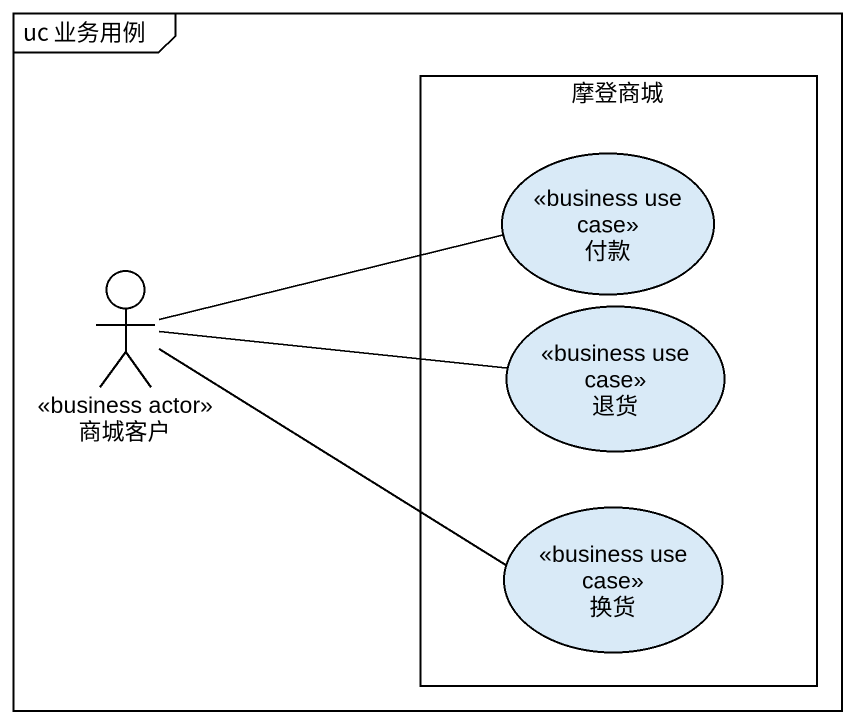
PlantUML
@startuml
mainframe uc 业务用例
rectangle 摩登商城 {
  usecase 付款 <<business use case>>
  usecase 退货 <<business use case>>
  usecase 换货 <<business use case>>
}
actor 商城客户 <<business actor>>
商城客户 -right- 付款
商城客户 -right- 退货
商城客户 -right- 换货
@enduml
